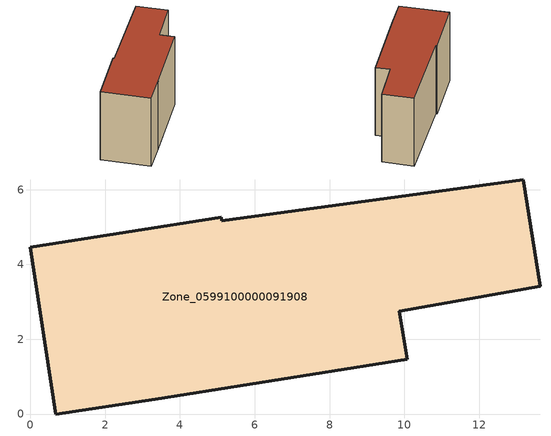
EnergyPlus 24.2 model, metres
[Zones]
Zone_0599100000091908
 floor ground (C_G): 5.12,5.17 13.18,6.26 13.63,3.42 9.87,2.75 10.08,1.47 3.34,0.4 0.68,0 0,4.46 5.1,5.27 z0
 wall outside (C_F): 0.68,0 3.34,0.4 10.08,1.47 9.87,2.75 13.63,3.42 13.18,6.26 5.12,5.17 5.1,5.27 0,4.46 0.68,0 z0:7.14
 roof outside (C_R): 13.18,6.26 5.12,5.17 5.1,5.27 0,4.46 0.68,0 3.34,0.4 10.08,1.47 9.87,2.75 13.63,3.42 z7.14
[BUILDING]
Pand.0599100000091908: North Axis=0; Terrain=City; Loads Convergence Tolerance Value=0.04; Temperature Convergence Tolerance Value=0.4; Solar Distribution=FullExterior; Maximum Number of Warmup Days=25; Minimum Number of Warmup Days=1
[Site:Location]
Rotterdam.The.Hague.AP_ZH_NLD Design_Conditions: Latitude=51.96; Longitude=4.45; Time Zone=1; Elevation=-4.5
[SITE:GROUNDTEMPERATURE:BUILDINGSURFACE]
18, 18, 18, 18, 18, 18, 18, 18, 18, 18, 18, 18
[MATERIAL] Thermal Absorptance=0.9; Solar Absorptance=0.7; Visible Absorptance=0.7
Name | Roughness | Thickness | Conductivity | Density | Specific Heat
G.TC.1946 | MediumSmooth | 0.15 | 1 | 540 | 1210
F.TC.1946 | Rough | 0.3 | 0.857143 | 1920 | 840
R.TC.1946 | MediumRough | 0.2 | 0.909091 | 1500 | 1000
[CONSTRUCTION]
C_G: G.TC.1946
C_F: F.TC.1946
C_R: R.TC.1946
[ZONE]
Zone_0599100000091908: Type=1; Multiplier=1; Ceiling Height=Autocalculate; Volume=Autocalculate; Floor Area=autocalculate; Part of Total Floor Area=Yes
[ZONEINFILTRATION:DESIGNFLOWRATE]
Infil_Zone_0599100000091908: Zone or ZoneList or Space or SpaceList=Zone_0599100000091908; Schedule=AlwaysOn; Design Flow Rate Calculation Method=Flow/Area; Flow Rate per Floor Area=0.003; Constant Term Coefficient=1; Temperature Term Coefficient=0; Velocity Term Coefficient=0; Velocity Squared Term Coefficient=0
[HVACTEMPLATE:ZONE:IDEALLOADSAIRSYSTEM]
Zone_0599100000091908: Maximum Heating Supply Air Temperature=50; Minimum Cooling Supply Air Temperature=13; Maximum Heating Supply Air Humidity Ratio=0.0156; Minimum Cooling Supply Air Humidity Ratio=0.0077; Heating Limit=NoLimit; Cooling Limit=NoLimit; Dehumidification Control Type=ConstantSensibleHeatRatio; Cooling Sensible Heat Ratio=0.7; Dehumidification Setpoint=60; Humidification Control Type=None; Humidification Setpoint=30; Outdoor Air Method=None; Outdoor Air Flow Rate per Person=0.00944; Outdoor Air Flow Rate per Zone Floor Area=0; Outdoor Air Flow Rate per Zone=0; Demand Controlled Ventilation Type=None; Outdoor Air Economizer Type=NoEconomizer; Heat Recovery Type=None; Sensible Heat Recovery Effectiveness=0.7; Latent Heat Recovery Effectiveness=0.65
[ZONECONTROL:THERMOSTAT]
ThermostatControl_Zone_0599100000091908: Zone or ZoneList=Zone_0599100000091908; Control Type Schedule=DualSetpointControlType; Control 1=Thermostat_Zone_0599100000091908; Temperature Difference Between Cutout And Setpoint=0
[THERMOSTATSETPOINT:DUALSETPOINT]
Thermostat_Zone_0599100000091908: Heating Setpoint Temperature Schedule=HeatingSetpoint_Zone_0599100000091908; Cooling Setpoint Temperature Schedule=CoolingSetpoint_Zone_0599100000091908
[SCHEDULE:COMPACT]
HeatingSetpoint_Zone_0599100000091908: Through: 12/31, For: AllDays, Until: 24:00, 21
CoolingSetpoint_Zone_0599100000091908: Through: 12/31, For: AllDays, Until: 24:00, 24
DualSetpointControlType: Through: 12/31, For: AllDays, Until: 24:00, 4
AlwaysOn: Through: 12/31, For: AllDays, Until: 24:00, 1
